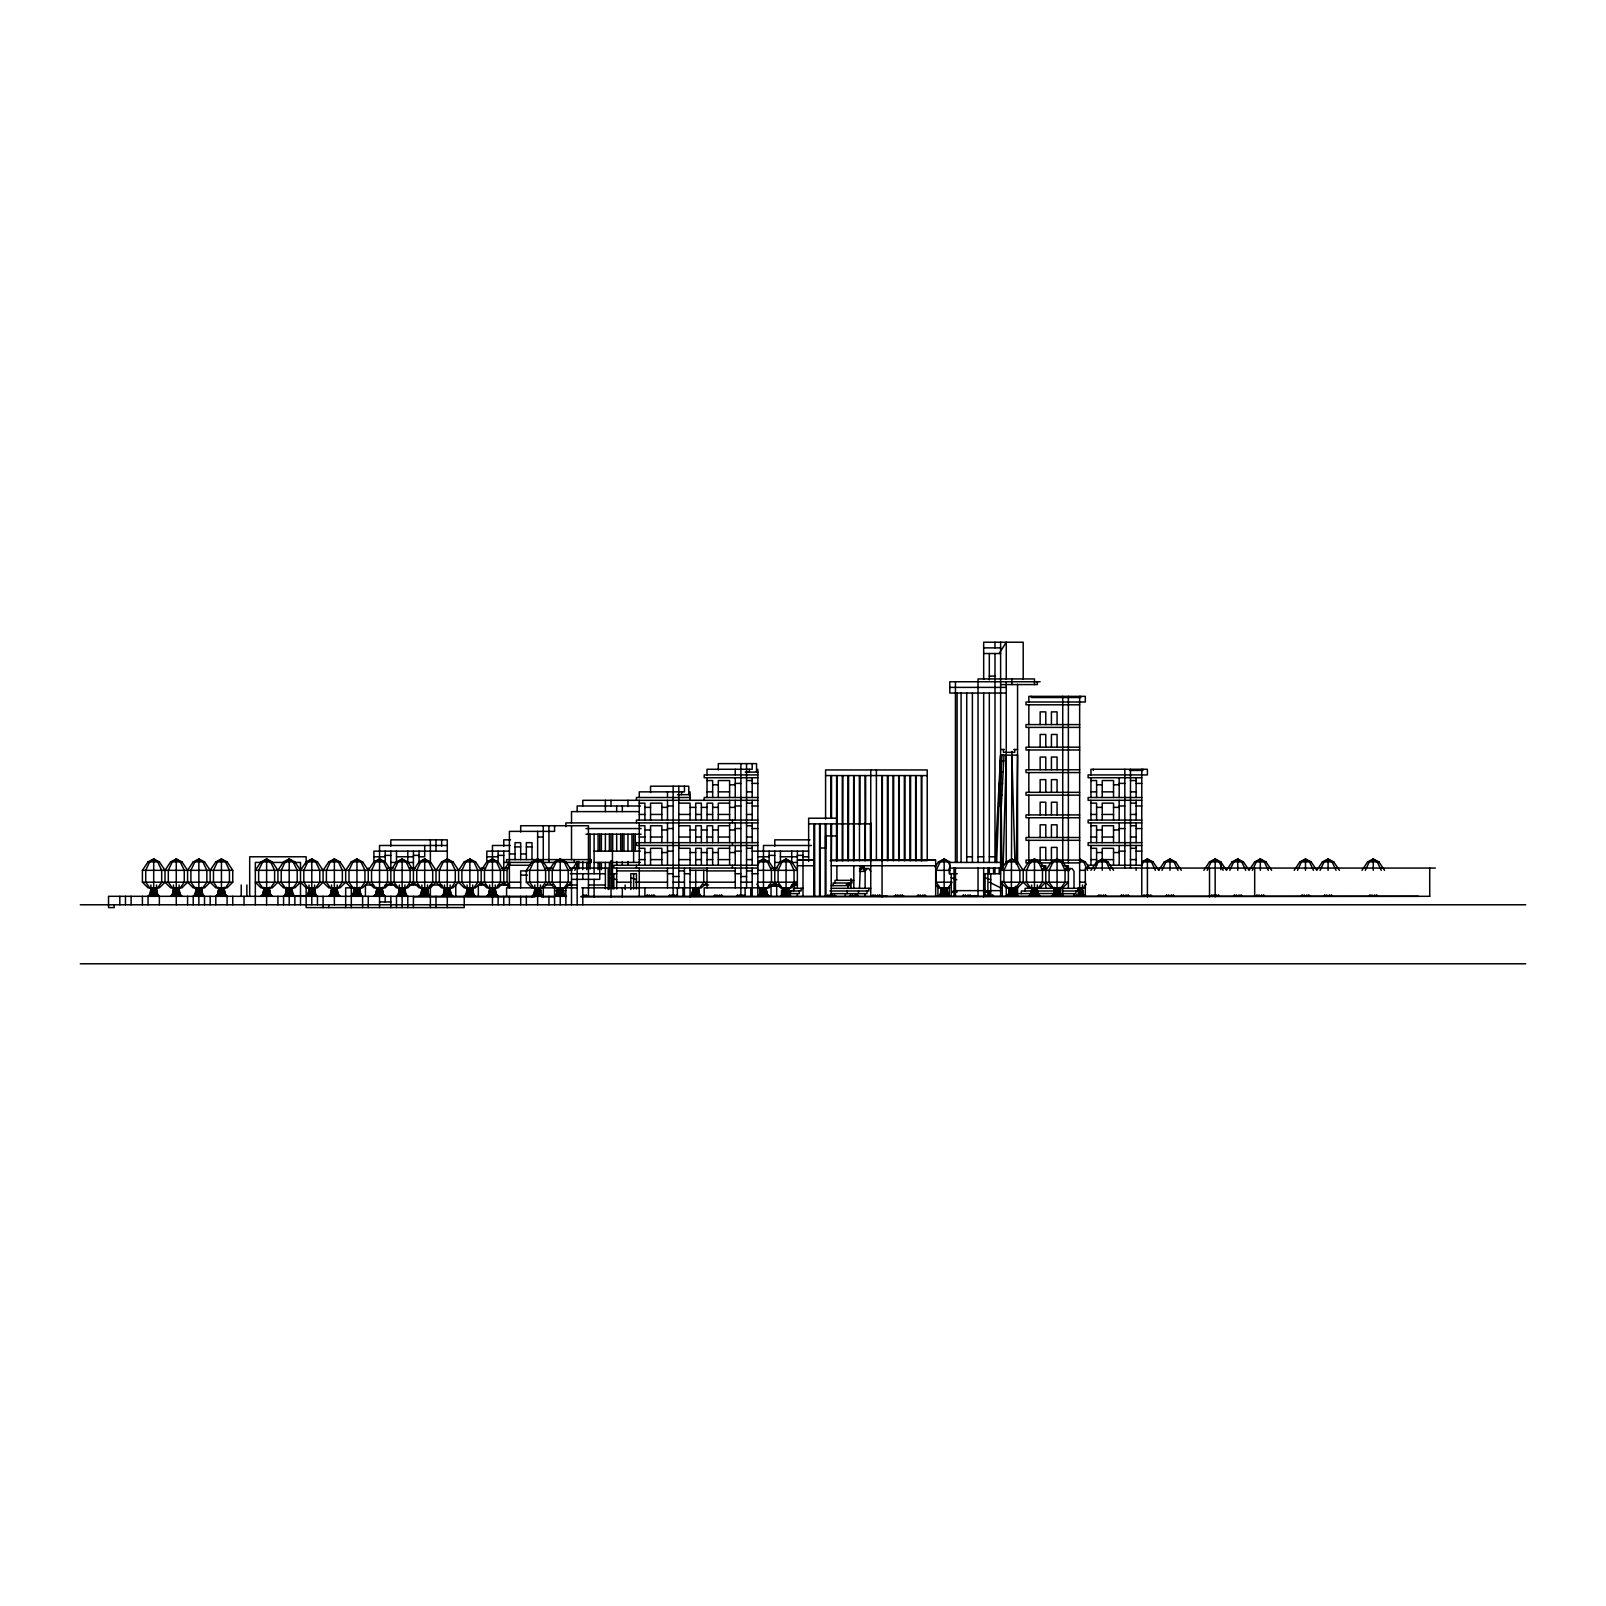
<?xml version="1.0" encoding="UTF-8"?>
<svg xmlns="http://www.w3.org/2000/svg" width="1606" height="1606" viewBox="0 0 1606 1606"><rect width="100%" height="100%" fill="white"/><g stroke="black" fill="none" stroke-linecap="round" stroke-linejoin="round"><path stroke-width="1.5" d="M1013.647 887.837L1014.149 893.478L1016.297 896.309L1012.904 887.837L1011.9 893.478L1008.307 896.309L1010.917 887.837L1011.9 893.478L1015.494 896.309L1014.309 887.837L1015.755 896.309L1016.016 886.392M1016.277 864.108L1017.562 755.141L1000.618 755.141L994.977 862.422L994.977 653.522M157.549 896.309L156.103 887.837L155.943 893.478L154.256 896.309L152.711 887.837L152.108 896.309M180.133 896.309L178.688 887.837L178.527 893.478L176.841 896.309L175.295 887.837L174.693 896.309M202.717 896.309L201.272 887.837L201.111 893.478L199.425 896.309L197.879 887.837L197.277 896.309M225.302 896.309L223.917 887.837L223.696 893.478L222.009 896.309L220.464 887.837L219.861 896.309M270.47 896.309L269.025 887.837L268.864 893.478L267.178 896.309L265.632 887.837L265.03 896.309M293.055 896.309L291.609 887.837L291.449 893.478L289.763 896.309L288.217 887.837L287.615 896.309M315.639 896.309L314.194 887.837L314.033 893.478L312.347 896.309L310.801 887.837L310.199 896.309M338.224 896.309L336.778 887.837L336.618 893.478L334.931 896.309L333.386 887.837L332.783 896.309M360.808 896.309L359.423 887.837L359.202 893.478L357.516 896.309L355.97 887.837L355.368 896.309M383.392 896.309L381.947 887.837L381.786 893.478L380.1 896.309L378.554 887.837L377.952 896.309M405.977 896.309L404.531 887.837L404.371 893.478L402.684 896.309L401.139 887.837L400.536 896.309M428.561 896.309L427.176 887.837L426.955 893.478L425.269 896.309L423.723 887.837L423.121 896.309M451.145 896.309L449.7 887.837L449.539 893.478L447.853 896.309L446.307 887.837L445.705 896.309M473.73 896.309L472.284 887.837L472.124 893.478L470.438 896.309L468.892 887.837L468.29 896.309M496.314 896.309L494.869 887.837L494.708 893.478L493.022 896.309L491.476 887.837L490.874 896.309M541.483 896.309L540.038 887.837L539.877 893.478L538.191 896.309L536.645 887.837L536.043 896.309M564.067 896.309L562.622 887.837L562.461 893.478L560.775 896.309L559.229 887.837L558.627 896.309M699.574 896.309L698.128 887.837L697.968 893.478L696.281 896.309L694.736 887.837L694.133 896.309M767.327 896.309L765.881 887.837L765.721 893.478L764.034 896.309L762.489 887.837L761.886 896.309M782.202 896.309L783.587 887.837L783.808 893.478L785.495 896.309L785.073 887.837L784.471 896.309M948.002 896.309L946.617 887.837L946.396 893.478L944.709 896.309L943.164 887.837L942.561 896.309M1010.917 887.837L1010.315 896.309M1038.339 896.309L1036.894 887.837L1036.733 893.478L1035.047 896.309L1033.501 887.837L1032.899 896.309M1060.924 896.309L1059.478 887.837L1059.318 893.478L1057.631 896.309L1056.086 887.837L1055.483 896.309M1078.068 896.309L1078.67 887.837L1085.295 887.837M782.323 888.218L782.323 896.309L786.057 893.478L787.06 887.837L788.305 893.478L788.466 887.837L789.229 893.478L788.526 887.837L788.767 893.478M1003.047 869.067L1006.259 755.141M1078.67 887.837L1079.654 893.478L1083.247 896.309L1082.063 887.837L1083.508 896.309M996.623 862.422L1000.618 755.141L1003.991 755.322L1001.321 806.192L999.333 806.092L1001.321 806.011M996.121 851.16L996.362 862.502M998.611 803.783L999.695 783.447M1000.277 772.145L1001.18 755.181M999.454 803.823L1002.003 755.221M187.581 882.196L181.94 887.837L170.637 887.837L164.996 882.196L164.996 870.332L159.355 861.86L153.694 859.029L153.694 893.478L157.288 896.309L154.698 887.837L153.694 893.478L150.101 896.309L151.948 887.837M210.165 882.196L215.806 887.837L227.108 887.837L232.75 882.196L232.75 870.332L227.108 861.86L221.447 859.029L215.806 861.86L210.165 870.332L210.165 882.196L204.504 887.837L193.222 887.837L187.581 882.196L187.581 870.332L181.94 861.86L176.279 859.029L176.279 893.478L179.872 896.309L177.282 887.837L176.279 893.478L172.685 896.309L174.532 887.837M210.165 870.332L204.504 861.86L198.863 859.029L198.863 893.478L202.456 896.309L199.867 887.837L198.863 893.478L195.27 896.309L197.116 887.837M217.452 887.837L213.478 882.196L213.478 870.332L217.452 861.86L221.447 859.029L221.447 893.478L225.041 896.309L222.451 887.837L221.447 893.478L217.854 896.309L219.701 887.837M510.066 863.988L507.074 870.332L255.334 870.332L260.975 861.86L266.616 859.029L266.616 893.478L270.209 896.309L267.62 887.837L266.616 893.478L263.023 896.309L264.87 887.837M323.087 882.196L328.728 887.837L340.03 887.837L345.671 882.196L345.671 870.332L340.03 861.86L334.369 859.029L328.728 861.86L323.087 870.332L323.087 882.196L317.446 887.837L306.144 887.837L300.503 882.196L294.862 887.837L283.559 887.837L277.918 882.196L277.918 870.332L283.559 861.86L289.2 859.029L289.2 893.478L292.794 896.309L290.204 887.837L289.2 893.478L285.607 896.309L287.454 887.837M323.087 870.332L317.446 861.86L311.785 859.029L311.785 893.478L315.378 896.309L312.789 887.837L311.785 893.478L308.191 896.309L310.038 887.837M338.364 887.837L342.359 882.196L342.359 870.332L338.364 861.86L334.369 859.029L334.369 893.478L337.963 896.309L335.373 887.837L334.369 893.478L330.776 896.309L332.623 887.837M390.84 870.332L385.199 861.86L379.538 859.029L373.897 861.86L368.256 870.332L362.615 861.86L356.954 859.029L356.954 893.478L360.547 896.309L357.957 887.837L356.954 893.478L353.36 896.309L355.207 887.837M447.291 845.479L379.538 845.479L379.538 893.478L383.131 896.309L380.542 887.837L379.538 893.478L375.945 896.309L377.791 887.837M420.852 896.309L422.237 887.837L422.458 893.478L424.145 896.309L424.707 893.478L424.707 859.029L419.066 861.86L413.425 870.332L407.783 861.86L402.122 859.029L402.122 893.478L405.716 896.309L403.126 887.837L402.122 893.478L398.529 896.309L400.376 887.837M424.707 893.478L428.3 896.309L425.71 887.837L424.707 893.478L421.113 896.309L422.96 887.837M390.84 846.201L390.84 839.838L447.291 839.838L447.291 893.478L450.884 896.309L448.295 887.837L447.291 893.478L443.698 896.309L445.545 887.837M481.178 870.332L475.537 861.86L469.875 859.029L469.875 893.478L473.469 896.309L470.879 887.837L469.875 893.478L466.282 896.309L468.129 887.837M510.347 845.479L492.46 845.479L492.46 893.478L496.053 896.309L493.464 887.837L492.46 893.478L488.866 896.309L490.713 887.837M537.629 831.366L537.629 893.478L541.222 896.309L538.632 887.837L537.629 893.478L534.035 896.309L535.882 887.837M577.156 861.86L571.515 870.332L565.854 861.86L560.213 859.029L560.213 893.478L563.806 896.309L561.217 887.837L560.213 893.478L556.62 896.309L558.466 887.837M695.719 870.332L695.719 893.478L699.313 896.309L696.723 887.837L695.719 893.478L692.126 896.309L693.973 887.837M811.472 845.479L763.472 845.479L763.472 893.478L767.066 896.309L764.476 887.837L763.472 893.478L759.879 896.309L761.726 887.837M782.463 896.309L784.31 887.837M940.152 887.837L936.178 882.196L936.178 870.332L940.152 861.86L944.147 859.029L944.147 893.478L947.741 896.309L945.151 887.837L944.147 893.478L940.554 896.309L942.401 887.837M1008.046 896.309L1010.154 887.837M1041.069 865.734L1045.787 865.734L1045.787 882.196L1040.146 887.837L1028.844 887.837L1023.203 882.196L1023.203 870.332L1028.844 861.86L1034.485 859.029L1034.485 893.478L1038.078 896.309L1035.489 887.837L1034.485 893.478L1030.891 896.309L1032.738 887.837M1051.428 860.093L1051.428 847.386L1057.069 847.386L1057.069 893.478L1060.663 896.309L1058.073 887.837L1057.069 893.478L1053.476 896.309L1055.323 887.837M152.711 887.837L149.298 896.309L151.225 887.837L151.446 893.478L153.132 896.309L153.694 893.478M175.295 887.837L171.882 896.309L173.809 887.837L174.03 893.478L175.716 896.309L176.279 893.478M195.009 896.309L196.394 887.837L196.615 893.478L198.301 896.309L198.863 893.478M217.593 896.309L218.978 887.837L219.199 893.478L220.885 896.309L221.447 893.478M262.762 896.309L264.147 887.837L264.368 893.478L266.054 896.309L266.616 893.478M285.346 896.309L286.731 887.837L286.952 893.478L288.638 896.309L289.2 893.478M307.93 896.309L309.316 887.837L309.536 893.478L311.223 896.309L311.785 893.478M330.515 896.309L331.9 887.837L332.121 893.478L333.807 896.309L334.369 893.478M353.099 896.309L354.484 887.837L354.705 893.478L356.391 896.309L356.954 893.478M375.684 896.309L377.069 887.837L377.29 893.478L378.976 896.309L379.538 893.478M398.268 896.309L399.653 887.837L399.874 893.478L401.56 896.309L402.122 893.478M443.437 896.309L444.822 887.837L445.043 893.478L446.729 896.309L447.291 893.478M466.021 896.309L467.406 887.837L467.627 893.478L469.313 896.309L469.875 893.478M488.605 896.309L489.991 887.837L490.211 893.478L491.898 896.309L492.46 893.478M536.645 887.837L533.232 896.309L535.159 887.837L535.38 893.478L537.066 896.309L537.629 893.478M556.359 896.309L557.744 887.837L557.965 893.478L559.651 896.309L560.213 893.478M691.865 896.309L693.25 887.837L693.471 893.478L695.157 896.309L695.719 893.478M759.618 896.309L761.003 887.837L761.224 893.478L762.91 896.309L763.472 893.478M940.293 896.309L941.678 887.837L941.899 893.478L943.585 896.309L944.147 893.478M148.053 896.309L150.522 893.478L151.285 887.837L150.522 894.883L148.053 896.309L148.053 904.78M173.107 893.478L173.87 887.837L173.107 894.883L170.637 896.309L173.107 893.478L179.45 893.478L181.94 896.309L178.527 893.478L178.025 887.837M193.222 904.78L193.222 896.309L195.691 893.478L196.454 887.837L194.467 896.309L196.615 893.478L197.879 887.837M215.806 904.78L215.806 896.309L218.275 893.478L219.038 887.837L217.051 896.309L219.199 893.478L220.464 887.837M264.368 893.478L260.975 896.309L263.444 893.478L264.207 887.837L262.22 896.309L264.368 893.478L265.632 887.837M283.559 904.78L283.559 896.309L286.029 893.478L286.791 887.837L284.804 896.309L286.952 893.478L288.217 887.837M309.536 893.478L306.144 896.309L308.613 893.478L309.376 887.837L307.388 896.309L309.536 893.478L310.801 887.837M332.121 893.478L328.728 896.309L331.197 893.478L331.96 887.837L329.973 896.309L332.121 893.478L333.386 887.837M354.705 893.478L351.312 896.309L353.782 893.478L354.545 887.837L352.557 896.309L354.705 893.478L355.97 887.837M377.29 893.478L373.897 896.309L376.366 893.478L377.129 887.837L375.142 896.309L377.29 893.478L378.554 887.837M396.481 907.591L396.481 896.309L398.95 893.478L399.713 887.837L397.726 896.309L399.874 893.478L401.139 887.837M422.458 893.478L419.066 896.309L421.535 893.478L422.298 887.837L420.31 896.309L422.458 893.478L423.723 887.837M445.043 893.478L441.65 896.309L444.119 893.478L444.882 887.837L442.895 896.309L445.043 893.478L446.307 887.837M306.144 886.432L306.144 907.591L464.234 907.591L464.234 896.309L466.704 893.478L467.466 887.837L465.479 896.309L467.627 893.478L468.892 887.837M490.211 893.478L486.819 896.309L489.288 893.478L490.051 887.837L488.063 896.309L490.211 893.478L491.476 887.837M531.987 896.309L534.457 893.478L535.22 887.837L534.457 894.883L531.987 896.891M557.965 893.478L554.572 896.309L557.041 893.478L557.804 887.837L555.817 896.309L557.965 893.478L559.229 887.837M693.471 893.478L690.078 896.309L692.547 893.478L693.31 887.837L691.323 896.309L693.471 893.478L694.736 887.837M757.831 769.274L757.831 896.309L760.3 893.478L761.063 887.837L759.076 896.309L761.224 893.478L762.489 887.837M783.808 893.478L780.416 896.309L782.885 893.478L783.648 887.837L781.66 896.309L783.808 893.478L785.073 887.837M941.899 893.478L938.506 896.309L940.975 893.478L941.738 887.837L939.751 896.309L941.899 893.478L943.164 887.837M1006.259 896.309L1008.729 893.478L1009.491 887.837L1008.729 894.883L1006.259 896.309L1006.259 886.271M1081.902 893.478L1084.05 896.309L1080.657 887.837L1079.091 896.309L1078.349 894.883L1079.654 893.478L1080.216 896.309L1081.902 893.478L1081.4 887.837M648.965 896.309L649.246 894.883L649.988 896.309M671.549 896.309L671.83 894.883L672.573 896.309M716.718 896.309L716.999 894.883L717.741 896.309M739.302 896.309L739.583 894.883L740.326 896.309M829.64 896.309L829.921 894.883L830.663 895.706M852.224 896.309L852.505 894.883L853.248 896.309M874.808 896.309L875.089 894.883L875.832 896.309M897.393 896.309L897.674 894.883L898.416 895.706M919.977 896.309L920.258 894.883L921.001 896.309M965.146 896.309L965.427 894.883L966.17 896.309M987.73 896.309L988.011 894.883L988.754 896.309M1011.9 751.387L1011.338 896.309L1009.652 893.478M1034.485 893.478L1033.923 896.309L1032.236 893.478L1032.076 887.837L1030.63 896.309M1057.069 893.478L1056.507 896.309L1054.821 893.478L1054.66 887.837L1053.215 896.309M1100.652 896.309L1100.933 894.883L1101.676 896.309M1123.236 896.309L1123.517 894.883L1124.26 896.309M1145.821 896.309L1146.102 894.883L1146.845 896.309M1168.405 896.309L1168.686 894.883L1169.429 896.309M1213.574 896.309L1213.855 894.883L1214.598 896.309M1236.158 896.309L1236.439 894.883L1237.182 896.309M1258.743 896.309L1259.024 894.883L1259.766 896.309M1303.911 896.309L1304.192 894.883L1304.935 896.309M1326.496 896.309L1326.777 894.883L1327.52 896.309M1371.665 896.309L1371.946 894.883L1372.688 896.309M1032.236 893.478L1030.088 896.309L1033.501 887.837M1054.821 893.478L1052.673 896.309L1056.086 887.837M859.471 888.319L860.394 865.734L861.338 868.565L859.471 871.375L865.112 871.375L866.999 868.565M1043.9 868.565L1044.844 865.734L1044.844 869.97L1042.956 868.565M574.828 870.332L577.819 863.988M757.49 866.096L759.477 861.86L763.472 859.029L769.133 861.86L774.775 870.332L780.416 861.86L786.057 859.029L791.718 861.86L797.359 870.332L757.49 870.332M1094.268 870.332L1098.243 861.86L1102.238 859.029L1107.899 861.86L1113.54 870.332M1141.424 866.096L1143.412 861.86L1147.407 859.029L1153.048 861.86L1158.709 870.332M1162.021 870.332L1165.996 861.86L1169.991 859.029L1175.652 861.86L1181.293 870.332M1207.19 870.332L1211.165 861.86L1215.16 859.029L1220.801 861.86L1226.462 870.332L1232.103 861.86L1237.744 859.029L1243.385 861.86L1249.046 870.332L1254.688 861.86L1260.329 859.029L1265.97 861.86L1271.631 870.332M1229.774 870.332L1233.749 861.86L1237.744 859.029L1241.739 861.86L1245.734 870.332M1252.359 870.332L1256.334 861.86L1260.329 859.029L1264.323 861.86L1268.318 870.332M1297.528 870.332L1301.502 861.86L1305.497 859.029L1311.138 861.86L1316.8 870.332L1322.441 861.86L1328.082 859.029M1320.112 870.332L1324.087 861.86L1328.082 859.029L1333.723 861.86L1339.384 870.332M1365.281 870.332L1369.256 861.86L1373.25 859.029L1378.892 861.86L1384.553 870.332M646.696 896.309L647.379 894.883L646.154 896.309M669.28 896.309L669.963 894.883L668.738 896.309M714.449 896.309L715.132 894.883L713.907 896.309M737.034 896.309L737.716 894.883L736.492 896.309M827.371 896.309L828.054 894.883L826.829 896.309M849.955 896.309L850.638 894.883L849.413 896.309M872.54 896.309L873.222 894.883L871.998 896.309M895.124 896.309L895.807 894.883L894.582 896.309M917.709 896.309L918.391 894.883L917.167 896.309M962.877 896.309L963.56 894.883L962.335 896.309M985.462 896.309L986.144 894.883L984.92 896.309M1075.799 896.309L1076.482 894.883L1075.257 896.309M1098.384 896.309L1099.066 894.883L1097.842 896.309M1120.968 896.309L1121.65 894.883L1120.426 896.309M1143.552 896.309L1144.235 894.883L1143.01 896.309M1166.137 896.309L1166.819 894.883L1165.595 896.309M1211.305 896.309L1211.988 894.883L1210.763 896.309M1233.89 896.309L1234.572 894.883L1233.348 896.309M1256.474 896.309L1257.157 894.883L1255.932 896.309M1301.643 896.309L1302.325 894.883L1301.101 896.309M1324.227 896.309L1324.91 894.883L1323.685 896.309M1369.396 896.309L1370.079 894.883L1368.854 896.309M583.359 896.309L584.122 894.883L584.403 896.309M651.113 896.309L651.875 894.883L652.156 896.309M673.697 896.309L674.46 894.883L674.741 896.309M718.866 896.309L719.629 894.883L719.91 896.309M741.45 896.309L742.213 894.883L742.494 896.309M854.372 896.309L855.135 894.883L855.416 896.309M876.956 896.309L877.719 894.883L878 896.309M922.125 896.309L922.888 894.883L923.169 896.309M967.294 896.309L968.057 894.883L968.338 896.309M989.878 896.309L990.641 894.883L990.922 896.309M1102.8 896.309L1103.563 894.883L1103.844 896.309M1125.384 896.309L1126.147 894.883L1126.428 896.309M1147.969 896.309L1148.732 894.883L1149.013 896.309M1170.553 896.309L1171.316 894.883L1171.597 896.309M1215.722 896.309L1216.485 894.883L1216.766 896.309M1238.306 896.309L1239.069 894.883L1239.35 896.309M1260.891 896.309L1261.654 894.883L1261.935 896.309M1306.059 896.309L1306.822 894.883L1307.103 896.309M1328.644 896.309L1329.407 894.883L1329.688 896.309M1373.813 896.309L1374.575 894.883L1374.856 896.309M999.193 653.522L1006.259 642.219L1006.259 679.278M150.522 894.883L151.446 893.478M173.107 894.883L174.03 893.478M196.615 893.478L193.222 896.309M219.199 893.478L215.806 896.309M286.952 893.478L283.559 896.309M399.874 893.478L396.481 896.309M467.627 893.478L464.234 896.309M534.457 894.883L535.38 893.478M761.224 893.478L757.831 896.309M1014.149 893.478L1012.463 896.309L1011.9 893.478M164.996 882.196L159.355 887.837L148.053 887.837L142.412 882.196L142.412 870.332L148.053 861.86L153.694 859.029L157.689 861.86L161.684 870.332L161.684 882.196L157.689 887.837M164.996 870.332L170.637 861.86L176.279 859.029L180.273 861.86L184.268 870.332L184.268 882.196L180.273 887.837M187.581 870.332L193.222 861.86L198.863 859.029L202.858 861.86L206.853 870.332L206.853 882.196L202.858 887.837M300.503 904.78L300.503 870.332L306.144 861.86L311.785 859.029L315.78 861.86L319.775 870.332L319.775 882.196L315.78 887.837M345.671 870.332L351.312 861.86L356.954 859.029L360.948 861.86L364.943 870.332L364.943 882.196L360.948 887.837M390.84 870.332L396.481 861.86L402.122 859.029L406.117 861.86L410.112 870.332L410.112 882.196L406.117 887.837M436.009 870.332L441.65 861.86L447.291 859.029M469.875 859.029L464.234 861.86L458.593 870.332L458.593 882.196L464.234 887.837L475.537 887.837L481.178 882.196L486.819 887.837L498.121 887.837L503.762 882.196L509.403 887.837L509.403 831.366L554.572 831.366L554.572 825.725M481.178 870.332L486.819 861.86L492.46 859.029L498.121 861.86L503.762 870.332L509.403 861.86M531.987 887.837L526.346 882.196L526.346 870.332L531.987 861.86L537.629 859.029L543.27 861.86L548.931 870.332L548.931 882.196L554.572 887.837M548.931 870.332L554.572 861.86L560.213 859.029L564.208 861.86L568.203 870.332L568.203 882.196L564.208 887.837M935.114 866.939L938.506 861.86L944.147 859.029L949.808 861.86L938.506 861.86M1023.203 870.332L1017.542 861.86L1011.9 859.029L1006.259 861.86L1000.618 870.332L1068.371 870.332L1062.73 861.86L1057.069 859.029L1051.428 861.86L1045.787 870.332L1040.146 861.86L1034.485 859.029L1030.49 861.86L1026.515 870.332L1026.515 882.196L1030.49 887.837M1068.371 871.375L1070.238 868.565M1090.956 870.332L1096.597 861.86L1102.238 859.029L1106.233 861.86L1110.228 870.332M1158.709 870.332L1164.35 861.86L1169.991 859.029L1173.986 861.86L1177.981 870.332M1203.878 870.332L1209.519 861.86L1215.16 859.029L1219.155 861.86L1223.15 870.332M1294.215 870.332L1299.856 861.86L1305.497 859.029L1309.492 861.86L1313.487 870.332M1361.968 870.332L1367.609 861.86L1373.25 859.029L1377.245 861.86L1381.24 870.332M225.442 887.837L229.437 882.196L229.437 870.332L225.442 861.86L221.447 859.029M270.611 887.837L274.606 882.196L274.606 870.332L270.611 861.86L266.616 859.029L262.621 861.86L258.646 870.332L258.646 882.196L262.621 887.837M293.195 887.837L297.19 882.196L297.19 870.332L293.195 861.86L289.2 859.029L285.206 861.86L281.231 870.332L281.231 882.196L285.206 887.837M383.533 887.837L387.528 882.196L387.528 870.332L383.533 861.86L379.538 859.029L375.543 861.86L371.568 870.332L371.568 882.196L375.543 887.837M428.702 887.837L432.697 882.196L432.697 870.332L428.702 861.86L424.707 859.029L430.368 861.86L436.009 870.332L436.009 882.196L441.65 887.837L452.932 887.837L458.593 882.196M451.286 887.837L455.281 882.196L455.281 870.332L451.286 861.86L447.291 859.029L443.296 861.86L439.321 870.332L439.321 882.196L443.296 887.837M473.87 887.837L477.865 882.196L477.865 870.332L473.87 861.86L469.875 859.029L465.881 861.86L461.906 870.332L461.906 882.196L465.881 887.837M496.455 887.837L500.45 882.196L500.45 870.332L496.455 861.86L492.46 859.029L488.465 861.86L484.49 870.332L484.49 882.196L488.465 887.837M541.624 887.837L545.618 882.196L545.618 870.332L541.624 861.86L537.629 859.029L533.634 861.86L529.659 870.332L529.659 882.196L533.634 887.837M699.714 887.837L703.709 882.196L703.709 870.332M767.467 887.837L771.462 882.196L771.462 870.332L767.467 861.86L763.472 859.029L757.831 861.86L769.133 861.86M790.052 887.837L794.047 882.196L794.047 870.332L790.052 861.86L786.057 859.029L782.062 861.86L778.087 870.332L778.087 882.196L782.062 887.837M948.142 887.837L952.137 882.196L936.178 882.196M1015.895 887.837L1019.89 882.196L1019.89 870.332L1015.895 861.86L1011.9 859.029L1007.906 861.86L1003.931 870.332L1003.931 882.196L1007.906 887.837M1038.48 887.837L1042.475 882.196L1042.475 870.332L1038.48 861.86L1034.485 859.029M1061.064 887.837L1065.059 882.196L1065.059 870.332L1061.064 861.86L1057.069 859.029L1053.074 861.86L1049.099 870.332L1049.099 882.196L1053.074 887.837M1083.648 887.837L1086.318 884.063M277.918 882.196L272.277 887.837L260.975 887.837L255.334 882.196L507.074 882.196L509.724 885.95M368.256 868.063L368.256 882.196L362.615 887.837L345.671 887.837L345.671 907.591M390.84 882.196L385.199 887.837L373.897 887.837L368.256 882.196M436.009 882.196L430.368 887.837L419.066 887.837L413.425 882.196L407.763 887.837L396.481 887.837L390.84 882.196M543.27 887.837L548.931 882.196M565.854 887.837L571.515 882.196L526.346 882.196M707.021 882.196L701.38 887.837L581.673 887.837M797.941 860.093L814.302 860.093L797.359 860.093M1023.203 882.196L1017.562 887.837L1006.259 887.837L1000.618 882.196L1068.371 882.196L1062.73 887.837L1051.428 887.837L1045.787 882.196M153.694 859.029L149.699 861.86L145.724 870.332L145.724 882.196L149.699 887.837M176.279 859.029L172.284 861.86L168.309 870.332L168.309 882.196L172.284 887.837M198.863 859.029L194.868 861.86L190.893 870.332L190.893 882.196L194.868 887.837M311.785 859.029L307.79 861.86L303.815 870.332L303.815 882.196L307.79 887.837M334.369 859.029L330.374 861.86L326.399 870.332L326.399 882.196L330.374 887.837M356.954 859.029L352.959 861.86L348.984 870.332L348.984 882.196L352.959 887.837M402.122 859.029L398.127 861.86L394.153 870.332L394.153 882.196L398.127 887.837M424.707 859.029L420.712 861.86L416.737 870.332L416.737 882.196L420.712 887.837M560.213 859.029L556.218 861.86L552.243 870.332L552.243 882.196L556.218 887.837M1155.397 870.332L1151.402 861.86L1147.407 859.029L1141.766 861.86L1153.048 861.86M983.675 647.88L1000.618 647.88M983.675 653.522L1000.618 653.522M989.316 676.106L994.977 676.106M1040.146 681.747L949.808 681.747L949.808 693.049L1006.259 693.049M1000.618 684.578L1037.315 684.578L1037.315 681.747M949.808 687.388L1006.259 687.388M1079.654 704.813L1026.013 704.813L1026.013 702.003L1085.315 702.003L1085.315 696.342L1028.844 696.342L1028.844 702.003M1079.654 724.587L1026.013 724.587L1026.013 727.398L1079.654 727.398M1079.654 747.171L1026.013 747.171L1026.013 749.982L1079.654 749.982M1000.618 749.5L1004.372 749.5M1013.787 749.5L1017.562 749.5M1003.71 760.802L1000.317 760.802L1003.69 760.983M1079.654 769.756L1026.013 769.756L1026.013 772.566L1079.654 772.566M1129.48 770.438L1142.95 770.438L1142.95 769.274M745.224 772.084L757.831 772.084M1003.108 772.105L999.715 772.105L1003.108 772.285M757.831 774.915L704.191 774.915L704.191 777.726L757.831 777.726M825.584 775.578L927.224 775.578M1141.766 777.726L1088.125 777.726L1088.125 774.915L1147.407 774.915L1147.407 769.274L1090.956 769.274L1090.956 774.915M707.021 780.556L712.662 780.556L712.662 797.499M746.549 780.556L752.19 780.556M1090.956 780.556L1096.597 780.556L1096.597 797.499M1130.483 780.556L1136.125 780.556M735.247 783.387L740.888 783.387M752.19 783.387L757.831 783.387M1119.181 783.387L1124.822 783.387M1136.125 783.387L1141.766 783.387M1002.505 783.407L999.133 783.407L1002.505 783.587M712.662 784.792L718.304 784.792M729.606 784.792L735.247 784.792M1096.597 784.792L1102.238 784.792M1113.54 784.792L1119.181 784.792M707.021 791.858L712.662 791.858M718.304 791.858L729.606 791.858M746.549 791.858L752.19 791.858M1090.956 791.858L1096.597 791.858M1102.238 791.858L1113.54 791.858M1130.483 791.858L1136.125 791.858M1079.654 792.34L1026.013 792.34L1026.013 795.151L1079.654 795.151M677.471 794.669L690.078 794.669M1001.923 794.709L998.53 794.709L1001.923 794.89M690.078 797.499L636.438 797.499L636.438 800.31M757.831 797.499L704.191 797.499L704.191 800.31M1141.766 797.499L1088.125 797.499L1088.125 800.31L1141.766 800.31M757.831 800.31L582.797 800.31L582.797 805.971M639.268 803.141L644.909 803.141L644.909 820.084M678.796 803.141L690.078 803.141L690.078 820.084M729.606 803.141L718.304 803.141L718.304 820.084M746.549 803.141L752.19 803.141M1090.956 803.141L1096.597 803.141L1096.597 820.084M1130.483 803.141L1136.125 803.141M640.513 805.971L577.156 805.971L577.156 811.612M667.494 805.971L673.135 805.971M735.247 805.971L740.888 805.971M752.19 805.971L757.831 805.971M1119.181 805.971L1124.822 805.971M1136.125 805.971L1141.766 805.971M644.909 807.376L650.55 807.376M661.853 807.376L667.494 807.376M690.078 807.376L695.719 807.376M701.36 807.376L707.021 807.376M712.662 807.376L718.304 807.376M729.606 807.376L735.247 807.376M1096.597 807.376L1102.238 807.376M1113.54 807.376L1119.181 807.376M639.268 811.612L571.515 811.612L571.515 822.894M639.268 814.443L644.909 814.443M650.55 814.443L661.853 814.443M678.796 814.443L690.078 814.443M695.719 814.443L701.36 814.443M707.021 814.443L712.662 814.443M718.304 814.443L729.606 814.443M746.549 814.443L752.19 814.443M1090.956 814.443L1096.597 814.443M1102.238 814.443L1113.54 814.443M1130.483 814.443L1136.125 814.443M1079.654 814.925L1026.013 814.925L1026.013 817.735L1079.654 817.735M757.831 820.084L636.438 820.084L636.438 822.894M1141.766 820.084L1088.125 820.084L1088.125 822.894L1141.766 822.894M757.831 822.894L565.854 822.894L565.854 826.668M808.641 823.878L870.753 823.878M639.268 825.725L644.909 825.725L644.909 842.668M678.796 825.725L690.078 825.725L690.078 842.668M729.606 825.725L718.304 825.725L718.304 842.668M746.549 825.725L752.19 825.725M1090.956 825.725L1096.597 825.725L1096.597 842.668M1130.483 825.725L1136.125 825.725M585.929 828.555L641.135 828.555M667.494 828.555L673.135 828.555M735.247 828.555L740.888 828.555M752.19 828.555L757.831 828.555M1119.181 828.555L1124.822 828.555M1136.125 828.555L1141.766 828.555M644.909 829.961L650.55 829.961M661.853 829.961L667.494 829.961M690.078 829.961L695.719 829.961M701.36 829.961L707.021 829.961M712.662 829.961L718.304 829.961M729.606 829.961L735.247 829.961M1096.597 829.961L1102.238 829.961M1113.54 829.961L1119.181 829.961M585.929 834.197L641.135 834.197M836.887 835.943L825.584 835.943L825.584 848.008M537.629 837.027L543.27 837.027M639.268 837.027L644.909 837.027M650.55 837.027L661.853 837.027M678.796 837.027L690.078 837.027M695.719 837.027L701.36 837.027M707.021 837.027L712.662 837.027M718.304 837.027L729.606 837.027M746.549 837.027L752.19 837.027M1090.956 837.027L1096.597 837.027M1102.238 837.027L1113.54 837.027M1130.483 837.027L1136.125 837.027M1079.654 837.509L1026.013 837.509L1026.013 840.319L1079.654 840.319M510.527 839.838L503.762 839.838L503.762 846.201M809.966 839.838L774.775 839.838L774.775 846.201M757.831 842.668L636.438 842.668L636.438 845.479L757.831 845.479M1141.766 842.668L1088.125 842.668L1088.125 845.479L1141.766 845.479M515.044 846.904L520.685 846.904M526.346 846.904L531.987 846.904M825.946 848.008L819.943 848.008L819.943 896.309M639.268 848.309L644.909 848.309L644.909 865.253M678.796 848.309L690.078 848.309L690.078 865.253M729.606 848.309L718.304 848.309L718.304 865.253M746.549 848.309L752.19 848.309M1090.956 848.309L1096.597 848.309L1096.597 863.366M1130.483 848.309L1136.125 848.309M447.291 851.14L373.897 851.14L373.897 862.422M509.403 851.14L486.819 851.14L486.819 862.422M594.1 851.14L640.392 851.14M667.494 851.14L673.135 851.14M735.247 851.14L740.888 851.14M752.19 851.14L808.641 851.14M1119.181 851.14L1124.822 851.14M1136.125 851.14L1141.766 851.14M644.909 852.545L650.55 852.545M661.853 852.545L667.494 852.545M690.078 852.545L695.719 852.545M701.36 852.545L707.021 852.545M712.662 852.545L718.304 852.545M729.606 852.545L735.247 852.545M1096.597 852.545L1102.238 852.545M1113.54 852.545L1119.181 852.545M509.403 853.95L515.044 853.95M520.685 853.95L526.346 853.95M385.199 855.376L390.84 855.376M413.425 855.376L419.066 855.376M498.121 855.376L503.762 855.376M769.133 855.376L774.775 855.376M797.359 855.376L803 855.376M373.897 856.781L385.199 856.781M396.481 856.781L413.425 856.781M419.066 856.781L424.707 856.781L424.707 845.479M486.819 856.781L498.121 856.781M757.831 856.781L769.133 856.781M780.416 856.781L797.359 856.781M803 856.781L808.641 856.781M966.732 856.781L972.393 856.781M978.034 856.781L983.675 856.781M989.316 856.781L994.977 856.781M639.268 859.611L644.909 859.611M650.55 859.611L661.853 859.611M678.796 859.611L690.078 859.611M695.719 859.611L701.36 859.611M707.021 859.611L712.662 859.611M718.304 859.611L729.606 859.611M746.549 859.611L752.19 859.611M1090.956 859.611L1096.597 859.611M1102.238 859.611L1113.54 859.611M1130.483 859.611L1136.125 859.611M831.225 860.093L935.676 860.093L935.676 896.309M1079.654 860.093L1026.013 860.093L1026.013 862.904L1030.911 862.904M830.101 860.675L935.093 860.093M148.053 861.86L159.355 861.86M170.637 861.86L181.94 861.86M193.222 861.86L204.504 861.86M215.806 861.86L227.108 861.86M260.975 861.86L272.277 861.86L277.918 870.332M283.559 861.86L294.862 861.86L300.503 870.332M306.144 861.86L317.446 861.86M328.728 861.86L340.03 861.86M351.312 861.86L362.615 861.86M373.897 861.86L385.199 861.86M396.481 861.86L407.783 861.86M419.066 861.86L430.348 861.86M441.65 861.86L452.952 861.86L458.593 870.332M464.234 861.86L475.517 861.86M486.819 861.86L498.121 861.86M531.987 861.86L543.27 861.86M554.572 861.86L565.874 861.86M780.416 861.86L791.718 861.86M1006.259 861.86L1017.562 861.86M1028.844 861.86L1040.146 861.86M1051.428 861.86L1062.73 861.86M1079.654 861.86L1085.315 861.86L1089.832 868.645M1096.597 861.86L1107.899 861.86M1164.35 861.86L1175.652 861.86M1209.519 861.86L1220.801 861.86M1232.103 861.86L1243.385 861.86M1254.688 861.86L1265.97 861.86M1299.856 861.86L1311.138 861.86M1322.441 861.86L1333.743 861.86M1367.609 861.86L1378.892 861.86M262.461 862.422L255.334 862.422L255.334 904.78M269.587 862.422L286.229 862.422M293.356 862.422L300.503 862.422L300.503 869.689M390.84 862.422L396.481 862.422L396.481 851.14M413.425 862.422L407.783 862.422L407.783 851.14M503.762 862.422L533.493 862.422M543.149 862.422L555.857 862.422M565.091 862.422L591.269 862.422L591.269 859.611L506.573 859.611L506.573 862.422M594.1 862.422L640.392 862.422M774.775 862.422L780.416 862.422L780.416 851.14M797.359 862.422L791.718 862.422L791.718 851.14M1000.618 862.422L949.808 862.422L949.808 873.724M1038.259 862.904L1052.934 862.904M1079.654 862.904L1062.73 862.904L1062.73 696.342M509.403 865.253L530.582 865.253M757.831 865.253L613.853 865.253L613.853 868.063L757.831 868.063M1096.597 865.253L1088.125 865.253L1088.125 868.063M1109.023 865.253L1141.766 865.253M797.359 865.734L814.302 865.734M831.225 865.734L935.676 865.734M1063.654 865.734L1068.371 865.734L1068.371 888.319M387.066 868.063L393.309 868.063M409.65 868.063L415.312 868.063M484.932 868.063L481.178 868.063L481.178 885.006M501.293 868.063L507.516 868.063M545.759 868.063L552.303 868.063M569.488 868.063L608.212 868.063L608.212 889.523M771 868.063L777.244 868.063M1000.618 868.063L949.226 868.063L949.226 873.724L957.276 873.724M1435.362 868.063L1085.315 868.063L1085.315 896.309L1082.825 894.883L1082.063 887.837L1082.825 893.478L1085.295 896.309M861.338 868.565L868.866 868.565L870.753 871.375M1065.541 868.565L1072.125 868.565L1074.012 871.375L1074.012 888.319M142.412 870.332L232.75 870.332M526.346 870.332L571.515 870.332L571.515 904.78M689.737 870.332L707.021 870.332M936.178 870.332L950.15 870.332M1079.654 870.332L1085.656 870.332M527.471 870.894L520.685 870.894L520.685 887.837M616.684 870.894L667.494 870.894M678.796 870.894L684.437 870.894M707.021 870.894L735.247 870.894M746.549 870.894L752.19 870.894M570.371 873.724L605.382 873.724M611.043 873.724L616.684 873.724M667.494 873.724L673.135 873.724M684.437 873.724L690.078 873.724M735.247 873.724L740.888 873.724M752.19 873.724L757.831 873.724M983.675 873.724L1000.618 873.724M520.685 875.129L527.471 875.129M673.135 876.535L678.796 876.535M740.888 876.535L746.549 876.535M611.043 877.719L616.684 879.707M630.797 877.719L636.438 879.707M951.214 877.719L956.855 879.707M985.08 877.719L990.741 879.707M571.515 879.365L599.741 879.365L599.741 862.422M853.81 880.329L835 880.329L835 882.999M142.412 882.196L232.75 882.196M509.403 882.196L520.685 882.196M616.684 882.196L630.797 882.196M635.494 882.196L667.494 882.196M673.135 882.196L684.437 882.196M689.737 882.196L735.247 882.196M740.888 882.196L752.19 882.196M757.49 882.196L797.359 882.196L791.718 887.837L780.416 887.837L774.775 882.196L769.113 887.837L704.191 887.837L704.191 896.309M1079.654 882.196L1085.656 882.196M848.169 883.32L850.999 883.32L850.999 878.683M846.282 884.324L850.999 884.324L850.999 888.319M372.833 885.006L365.425 885.006L365.425 896.309M385.199 885.006L395.417 885.006M409.65 885.006L417.821 885.006M441.911 885.006L430.368 885.006L430.368 907.591M485.755 885.006L478.347 885.006L478.347 896.309M498.121 885.006L507.998 885.006M545.598 885.006L552.524 885.006M567.741 885.006L577.156 885.006M588.438 885.006L605.382 885.006M703.488 885.006L708.627 885.006M769.133 885.006L779.01 885.006M791.356 885.006L797.359 885.006M831.225 885.649L850.056 885.649L850.056 882.999M770.097 886.191L780.456 886.191M577.156 887.837L506.573 887.837L506.573 896.309M949.788 887.837L938.506 887.837L935.676 885.006M803 888.319L793.585 888.319L793.585 890.989M831.225 888.319L870.753 888.319M1079.654 888.319L1025.09 888.319L1025.09 890.989M554.572 890.647L558.326 890.647M562.1 890.647L565.854 890.647M785.495 890.647L781.54 890.647L781.54 895.706M955.45 890.647L987.068 890.647M1000.618 890.647L989.316 890.647L989.316 896.309M830.021 890.989L868.866 890.989L868.866 888.319M1032.236 890.989L1021.316 890.989L1021.316 893.639M1036.372 890.989L1053.938 890.989M1058.956 890.989L1060.843 890.989L1060.843 888.319M1062.73 890.989L1077.787 890.989L1077.787 888.319M956.855 891.31L951.214 891.31L951.214 873.724M956.855 892.314L951.214 892.314L951.214 896.309M150.522 893.478L156.866 893.478L159.355 896.309L159.355 904.78M195.691 893.478L202.035 893.478L204.504 896.309L204.504 904.78M218.275 893.478L224.619 893.478L227.108 896.309L227.088 904.78M263.444 893.478L269.788 893.478L272.277 896.309L268.864 893.478L268.363 887.837M286.029 893.478L292.372 893.478L294.862 896.309L291.449 893.478L290.947 887.837M308.613 893.478L314.957 893.478L317.446 896.309L317.446 904.78M331.197 893.478L337.541 893.478L340.03 896.309L336.618 893.478L336.116 887.837M353.782 893.478L360.125 893.478L362.615 896.309L362.615 907.591M376.366 893.478L382.71 893.478L385.199 896.309L385.199 901.95M398.95 893.478L405.294 893.478L407.783 896.309L407.783 907.591M421.535 893.478L427.879 893.478L430.348 896.309L426.955 893.478L426.453 887.837M444.119 893.478L450.463 893.478L452.952 896.309L449.539 893.478L449.038 887.837M466.704 893.478L473.047 893.478L475.517 896.309L472.124 893.478L471.622 887.837M489.288 893.478L495.632 893.478L498.121 896.309L498.121 904.78M534.457 893.478L540.8 893.478L543.27 896.309L539.877 893.478L539.375 887.837M557.041 893.478L563.385 893.478L565.874 896.309L562.461 893.478L561.959 887.837M692.547 893.478L698.891 893.478L701.38 896.309L697.968 893.478L697.466 887.837M760.3 893.478L766.644 893.478L769.133 896.309L765.721 893.478L765.219 887.837M782.885 893.478L799.246 893.639L799.246 890.989M830.523 893.639L866.999 893.639L866.999 890.989M940.975 893.478L947.319 893.478L949.808 896.309L946.396 893.478L945.894 887.837M1008.729 893.478L1015.072 893.478L1017.562 896.309L1017.562 886.392M1017.562 893.639L1060.241 893.478L1062.73 896.309L1062.73 888.319M1061.747 893.639L1075.9 893.639L1075.9 890.989M1078.529 893.478L1082.825 893.478M306.144 895.706L294.862 895.706L294.862 904.78M566.496 896.309L108.525 896.309L108.525 907.591L114.187 907.591L114.187 904.78M581.191 896.309L1429.721 896.309M413.425 896.891L534.979 896.891M541.523 896.891L554.572 896.891M580.97 896.891L1418.419 896.309M379.538 901.95L390.84 901.95M80.3 904.78L1525.7 904.78M80.3 963.781L1525.7 963.781M1079.654 859.029L1085.315 861.86M989.316 882.196L1000.618 887.837M447.291 859.029L452.952 861.86M289.2 859.029L294.862 861.86M266.616 859.029L272.277 861.86M1062.73 896.309L1059.318 893.478L1058.816 887.837M1017.562 896.309L1015.072 894.883L1014.37 887.837L1015.072 893.478M498.121 896.309L494.708 893.478L494.206 887.837M407.783 896.309L404.371 893.478L403.869 887.837M385.199 896.309L381.786 893.478L381.284 887.837M362.615 896.309L359.202 893.478L358.7 887.837M317.446 896.309L314.033 893.478L313.531 887.837M227.108 896.309L223.696 893.478L223.194 887.837M204.504 896.309L201.111 893.478L200.609 887.837M159.355 896.309L155.943 893.478L155.441 887.837M1079.654 859.029L1083.648 861.86L1087.643 870.332M944.147 859.029L948.142 861.86L950.15 866.096M345.671 882.196L351.312 887.837L351.312 907.591M1377.647 896.309L1376.422 894.883L1377.105 896.309M1332.478 896.309L1331.254 894.883L1331.936 896.309M1309.894 896.309L1308.669 894.883L1309.352 896.309M1264.725 896.309L1263.5 894.883L1264.183 896.309M1242.141 896.309L1240.916 894.883L1241.599 896.309M1219.556 896.309L1218.332 894.883L1219.014 896.309M1174.387 896.309L1173.163 894.883L1173.845 896.309M1151.803 896.309L1150.579 894.883L1151.261 896.309M1129.219 896.309L1127.994 894.883L1128.677 896.309M1106.634 896.309L1105.41 894.883L1106.092 896.309M993.712 896.309L992.488 894.883L993.17 896.309M971.128 896.309L969.904 894.883L970.586 896.309M925.959 896.309L924.735 894.883L925.417 896.309M903.375 896.309L902.15 894.883L902.833 896.309M880.791 896.309L879.566 894.883L880.249 896.309M858.206 896.309L856.982 894.883L857.664 896.309M835.622 896.309L834.397 894.883L835.08 896.309M790.453 896.309L789.229 894.883L789.911 896.309M745.284 896.309L744.06 894.883L744.742 896.309M722.7 896.309L721.475 894.883L722.158 896.309M677.531 896.309L676.307 894.883L676.989 896.309M654.947 896.309L653.722 894.883L654.405 896.309M587.194 896.309L585.969 894.883L586.652 896.309M1059.318 893.478L1061.466 896.309L1059.478 887.837L1060.241 893.478M1036.733 893.478L1038.881 896.309L1036.733 893.478L1036.231 887.837M946.396 893.478L948.544 896.309L946.556 887.837L947.319 893.478M765.721 893.478L767.869 896.309L765.881 887.837L766.644 893.478M697.968 893.478L700.116 896.309L698.128 887.837L698.891 893.478M562.461 893.478L564.609 896.309L562.622 887.837L563.385 893.478M539.877 893.478L542.025 896.309L540.038 887.837L540.8 893.478M494.708 893.478L496.856 896.309L494.869 887.837L495.632 893.478M472.124 893.478L474.272 896.309L472.284 887.837L473.047 893.478M449.539 893.478L451.687 896.309L449.7 887.837L450.463 893.478M426.955 893.478L429.103 896.309L427.116 887.837L427.879 893.478M404.371 893.478L406.519 896.309L404.531 887.837L405.294 893.478M381.786 893.478L383.934 896.309L381.947 887.837L382.71 893.478M359.202 893.478L361.35 896.309L359.363 887.837L360.125 893.478M336.618 893.478L338.766 896.309L336.778 887.837L337.541 893.478M314.033 893.478L316.181 896.309L314.194 887.837L314.957 893.478M291.449 893.478L293.597 896.309L291.609 887.837L292.372 893.478M268.864 893.478L271.012 896.309L269.025 887.837L269.788 893.478M223.696 893.478L225.844 896.309L223.856 887.837L224.619 893.478M201.111 893.478L203.259 896.309L201.272 887.837L202.035 893.478M178.527 893.478L180.675 896.309L178.688 887.837L179.45 893.478M155.943 893.478L158.091 896.309L156.103 887.837L156.866 893.478M756.827 884.063L759.477 887.837M859.471 868.565L860.394 869.97M1336.072 870.332L1332.077 861.86L1328.082 859.029L1328.082 870.332M1081.26 896.309L1080.657 887.837M1058.675 896.309L1058.073 887.837M1036.091 896.309L1035.489 887.837M1013.506 896.309L1012.904 887.837M945.753 896.309L945.151 887.837M900.585 896.309L900.304 894.883L899.541 895.706M832.831 896.309L832.55 894.883L831.788 895.706M787.663 896.309L787.382 894.883L786.619 895.706M765.078 896.309L764.476 887.837M697.325 896.309L696.723 887.837M561.819 896.309L561.217 887.837M539.235 896.309L538.632 887.837M494.066 896.309L493.464 887.837M471.481 896.309L470.879 887.837M448.897 896.309L448.295 887.837M426.313 896.309L425.71 887.837M403.728 896.309L403.126 887.837M381.144 896.309L380.542 887.837M358.56 896.309L357.957 887.837M335.975 896.309L335.373 887.837M313.391 896.309L312.789 887.837M290.806 896.309L290.204 887.837M268.222 896.309L267.62 887.837M223.053 896.309L222.451 887.837M200.469 896.309L199.867 887.837M177.885 896.309L177.282 887.837M155.3 896.309L154.698 887.837M787.803 887.837L788.305 893.478M1011.9 755.141L1014.912 861.639M1015.614 886.392L1015.895 896.309M787.06 887.837L787.181 893.478M1001.2 804.686L1001.943 869.067M1429.721 868.063L1429.721 896.309M1373.25 859.029L1373.25 870.332M1305.497 859.029L1305.497 870.332M1260.329 859.029L1260.329 870.332M1254.688 868.063L1254.688 896.309M1237.744 859.029L1237.744 870.332M1220.821 862.422L1220.821 869.689M1215.16 859.029L1215.16 896.891M1209.519 868.063L1209.519 896.891M1169.991 859.029L1169.991 870.332M1147.407 859.029L1147.407 896.891M1141.766 769.274L1141.766 896.309M1136.125 777.726L1136.125 797.499M1136.125 800.31L1136.125 820.084M1136.125 822.894L1136.125 842.668M1136.125 845.479L1136.125 865.253M1136.125 868.063L1136.125 870.332M1130.483 769.274L1130.483 868.063M1124.822 769.274L1124.822 868.063M1119.181 777.726L1119.181 797.499M1119.181 800.31L1119.181 820.084M1119.181 822.894L1119.181 842.668M1119.181 845.479L1119.181 865.253M1113.54 797.499L1113.54 780.556L1102.238 780.556L1102.238 797.499M1113.54 820.084L1113.54 803.141L1102.238 803.141L1102.238 820.084M1113.54 842.668L1113.54 825.725L1102.238 825.725L1102.238 842.668M1113.54 865.253L1113.54 848.309L1102.238 848.309L1102.238 870.332M1093.305 769.274L1093.305 770.438M1090.956 777.726L1090.956 797.499M1090.956 800.31L1090.956 820.084M1090.956 822.894L1090.956 842.668M1090.956 845.479L1090.956 865.253M1082.484 885.006L1082.484 896.309M1080.838 696.342L1080.838 697.526L1031.193 697.526L1031.193 696.342M1079.654 696.342L1079.654 896.309M1074.012 893.639L1074.012 896.309M1068.371 696.342L1068.371 862.904M1059.9 887.275L1059.9 896.309M1057.069 724.587L1057.069 711.88L1051.428 711.88L1051.428 724.587M1057.069 747.171L1057.069 734.464L1051.428 734.464L1051.428 747.171M1057.069 769.756L1057.069 757.048L1051.428 757.048L1051.428 769.756M1057.069 792.34L1057.069 779.633L1051.428 779.633L1051.428 792.34M1057.069 814.925L1057.069 802.217L1051.428 802.217L1051.428 814.925M1057.069 837.509L1057.069 824.801L1051.428 824.801L1051.428 837.509M1054.259 887.275L1054.259 896.309M1045.787 724.587L1045.787 711.88L1040.146 711.88L1040.146 724.587M1045.787 747.171L1045.787 734.464L1040.146 734.464L1040.146 747.171M1045.787 769.756L1045.787 757.048L1040.146 757.048L1040.146 769.756M1045.787 792.34L1045.787 779.633L1040.146 779.633L1040.146 792.34M1045.787 814.925L1045.787 802.217L1040.146 802.217L1040.146 814.925M1045.787 837.509L1045.787 824.801L1040.146 824.801L1040.146 837.509M1045.787 860.093L1045.787 847.386L1040.146 847.386L1040.146 860.093M1045.787 883.3L1045.787 888.319M1037.315 885.006L1037.315 896.309M1034.485 684.578L1034.485 678.936L978.034 678.936L978.034 862.422M1031.674 885.006L1031.674 896.309M1028.844 704.813L1028.844 724.587M1028.844 727.398L1028.844 747.171M1028.844 749.982L1028.844 769.756M1028.844 772.566L1028.844 792.34M1028.844 795.151L1028.844 814.925M1028.844 817.735L1028.844 837.509M1028.844 840.319L1028.844 860.093M1023.203 679.278L1023.203 642.219L983.675 642.219L983.675 679.398M1017.562 684.256L1017.562 864.108M1014.731 749.5L1014.731 752.331L1003.429 752.331L1003.429 749.5M1014.731 887.275L1014.731 896.309M1011.9 678.936L1011.9 684.578M1009.09 887.275L1009.09 896.309M1006.259 681.747L1006.259 864.108M1002.264 881.252L1002.264 896.309M1000.618 642.219L1000.618 896.309M999.193 868.063L999.193 873.724M994.977 642.219L994.977 647.88M994.977 868.063L994.977 873.724M993.552 868.063L993.552 873.724M990.741 873.724L990.741 891.31L985.08 891.31L985.08 873.724M990.741 896.309L990.741 892.314L985.08 892.314L985.08 896.309M989.316 653.522L989.316 679.86M989.316 693.049L989.316 862.422M989.316 868.063L989.316 873.724M987.911 868.063L987.911 896.309M983.675 693.049L983.675 862.422M983.675 868.063L983.675 896.891M978.034 868.063L978.034 896.309M977.813 896.309L967.635 896.309M972.393 693.049L972.393 862.422M966.732 693.049L966.732 862.422M961.091 693.049L961.091 862.422M957.096 693.049L957.096 862.422M955.45 681.747L955.45 862.422M955.45 868.063L955.45 896.309M954.024 868.063L954.024 896.309M949.226 888.218L949.226 896.309M937.944 886.191L937.944 896.309M921.864 775.578L921.864 860.675M921.282 775.578L921.282 860.675M916.223 775.578L916.223 860.675M915.641 775.578L915.641 860.675M910.582 775.578L910.582 860.675M910 775.578L910 860.675M904.941 775.578L904.941 860.675M904.339 775.578L904.339 860.675M904.058 896.309L893.9 896.309M899.28 775.578L899.28 860.675M898.698 775.578L898.698 860.675M893.639 775.578L893.639 860.675M893.056 775.578L893.056 860.675M887.998 775.578L887.998 860.675M887.415 775.578L887.415 860.675M887.476 896.309L877.298 896.309M882.356 775.578L882.356 860.675M882.055 860.093L882.055 896.891M881.754 775.578L881.754 860.675M876.394 769.936L876.394 860.093L927.224 860.675L927.224 769.936L825.584 769.936L825.584 819.04M871.014 823.135L871.014 860.675M870.753 769.936L870.753 896.309M870.412 823.135L870.412 860.675M865.634 775.578L865.634 823.878M865.333 823.135L865.333 860.675L865.052 775.578M865.112 871.375L865.112 888.319M865.112 893.639L865.112 896.309M864.731 823.135L864.731 860.675M862.281 865.734L862.281 868.565M859.953 775.578L859.953 823.878M859.471 824.019L859.471 860.675M859.371 775.578L859.371 823.878M858.527 890.989L858.527 893.639M856.64 893.639L856.64 896.309M854.272 775.578L854.111 860.675M853.81 865.734L853.81 888.319M853.669 775.578L853.529 860.675M851.943 880.329L851.943 882.999L833.112 882.999L833.112 885.649M848.59 775.578L848.47 860.675M848.169 884.324L848.169 888.319M847.988 775.578L847.868 860.675M847.225 890.989L847.225 893.639M845.338 893.639L845.338 896.309M842.889 775.578L842.809 860.675M842.307 775.578L842.227 860.675M837.208 775.578L837.067 860.675M836.887 860.675L836.887 818.217L808.641 818.217L808.641 861.478M836.887 865.734L836.887 880.329M836.626 775.578L836.485 860.675M836.304 896.309L826.146 896.309M831.527 775.578L831.527 818.137M831.587 823.878L831.386 860.675M831.225 835.943L831.225 896.309M830.924 775.578L830.924 818.137M830.884 823.878L830.884 835.943M825.946 823.878L825.946 896.309M825.223 823.878L825.223 896.309M820.285 823.878L820.285 896.309M819.582 823.878L819.582 896.309M814.643 823.878L814.643 896.309M814.302 860.093L814.302 896.309M813.941 823.878L813.941 896.309M803 851.14L803 896.309M801.113 888.319L801.113 890.989L789.831 890.989L789.831 893.639M797.359 851.14L797.359 888.319M797.359 893.639L797.359 896.309M794.528 881.252L794.528 888.78M791.136 896.309L780.978 896.309M790.574 890.647L790.574 894.02M786.057 859.029L786.057 896.309M776.682 886.191L776.682 896.309M774.775 851.14L774.775 885.006M771.041 886.191L771.041 896.309M769.133 851.14L769.133 862.422M765.4 888.218L765.4 894.281M759.738 888.218L759.738 896.309M756.526 772.084L756.526 763.613L718.304 763.613L718.304 769.977M752.19 763.613L752.19 769.274L707.021 769.274L707.021 774.915M752.19 777.726L752.19 797.499M752.19 800.31L752.19 820.084M752.19 822.894L752.19 842.668M752.19 845.479L752.19 865.253M752.19 868.063L752.19 896.309M750.765 887.837L750.765 896.309M749.36 769.274L749.36 772.084M746.549 763.613L746.549 887.837M745.124 887.837L745.124 896.309M740.888 763.613L740.888 896.309M735.247 769.274L735.247 774.915M735.247 777.726L735.247 797.499M735.247 800.31L735.247 820.084M735.247 822.894L735.247 842.668M735.247 845.479L735.247 865.253M735.247 868.063L735.247 887.837M732.416 820.084L732.416 822.894M732.416 842.668L732.416 845.479M732.416 865.253L732.416 868.063M729.606 797.499L729.606 780.556L718.304 780.556L718.304 797.499M729.606 800.31L729.606 820.084M729.606 822.894L729.606 842.668M729.606 845.479L729.606 865.253M712.662 820.084L712.662 803.141L707.021 803.141L707.021 820.084M712.662 842.668L712.662 825.725L707.021 825.725L707.021 842.668M712.662 865.253L712.662 848.309L707.021 848.309L707.021 865.253M707.021 777.726L707.021 797.499M707.021 868.063L707.021 887.837M701.38 820.084L701.36 803.141L695.719 803.141L695.719 820.084M701.38 842.668L701.36 825.725L695.719 825.725L695.719 842.668M701.38 865.253L701.36 848.309L695.719 848.309L695.719 865.253M698.55 887.275L698.55 896.309M690.078 791.858L690.078 800.31M690.078 868.063L690.078 896.891M688.773 794.669L688.773 786.197L650.55 786.197L650.55 792.561M684.437 786.197L684.437 791.858L639.268 791.858L639.268 797.499M684.437 868.063L684.437 896.309M683.012 887.837L683.012 896.309M681.606 791.858L681.606 794.669M678.796 786.197L678.796 887.837M677.371 887.837L677.371 896.309M673.135 786.197L673.135 896.309M667.494 791.858L667.494 797.499M667.494 800.31L667.494 820.084M667.494 822.894L667.494 842.668M667.494 845.479L667.494 865.253M667.494 868.063L667.494 887.837M661.853 820.084L661.853 803.141L650.55 803.141L650.55 820.084M661.853 842.668L661.853 825.725L650.55 825.725L650.55 842.668M661.853 865.253L661.853 848.309L650.55 848.309L650.55 865.253M644.909 887.837L644.909 896.309M639.268 800.31L639.268 820.084M639.268 822.894L639.268 865.253M639.268 868.063L639.268 896.309M636.438 865.253L636.438 868.063M636.438 888.981L636.438 873.724L630.797 873.724L630.797 889.523M635.273 834.197L635.273 851.14M633.607 834.197L633.607 862.422M633.627 873.724L633.627 889.041M631.961 834.197L631.961 851.14M627.966 800.31L627.966 806.533M627.966 834.197L627.966 851.14M627.966 861.478L627.966 865.253M625.156 885.006L625.156 889.523M623.971 834.197L623.971 851.14M622.325 805.971L622.325 811.612M622.325 834.197L622.325 851.14M622.325 861.478L622.325 865.253M622.325 887.837L622.325 896.891M620.679 834.197L620.679 851.14M616.684 805.971L616.684 811.612M616.684 834.197L616.684 851.14M616.684 861.478L616.684 865.253M616.684 868.063L616.684 888.981M613.853 873.724L613.853 889.041M612.689 834.197L612.689 851.14M612.448 851.14L612.448 888.78M611.023 800.31L611.023 805.971M611.023 834.197L611.023 851.14M611.023 860.635L611.043 896.891M609.377 834.197L609.377 851.14M609.377 862.422L609.377 889.041M605.382 800.31L605.382 811.612M605.382 834.197L605.382 851.14M605.382 862.422L605.382 888.78M601.387 834.197L601.387 851.14M601.387 862.422L601.387 869.689M599.741 834.197L599.741 851.14M598.094 834.197L598.094 851.14M598.094 862.422L598.094 869.689M594.1 834.197L594.1 873.724M594.1 879.365L594.1 896.891M590.105 834.197L590.105 868.966M588.458 896.309L588.438 825.725L520.685 825.725L520.685 832.069M586.792 862.422L586.792 869.689M582.797 861.519L582.797 869.689M582.797 873.724L582.797 879.365M582.797 887.837L582.797 904.78M578.802 861.519L578.802 868.966M577.156 861.519L577.156 904.78M574.326 859.611L574.326 862.422M571.515 825.725L571.515 859.611M565.854 886.893L565.874 904.78M560.213 896.309L560.213 904.78M554.572 886.131L554.572 904.78M548.931 825.725L548.931 862.422M548.931 896.309L548.931 904.78M543.27 825.725L543.27 862.422M543.27 886.632L543.27 896.891M540.459 885.006L540.459 896.309M537.629 896.309L537.629 904.78M534.818 885.006L534.818 896.309M531.987 859.611L531.987 842.668L526.346 842.668L526.346 859.611M526.346 896.309L526.346 904.78M520.685 859.611L520.685 842.668L515.044 842.668L515.044 859.611M520.685 896.309L520.705 904.78M509.403 896.309L509.403 904.78M507.074 870.332L507.074 882.196M503.762 851.14L503.762 885.006M503.762 896.309L503.762 904.78M498.121 851.14L498.121 862.422M495.29 885.006L495.29 896.309M492.46 896.309L492.46 904.78M489.649 885.006L489.649 896.309M472.706 885.006L472.706 896.309M467.065 885.006L467.065 896.309M455.763 885.006L455.763 896.309M450.122 885.006L450.122 896.309M447.291 896.309L447.291 907.591M444.481 885.006L444.481 896.309M441.65 839.838L441.65 846.201M436.009 839.838L436.009 851.14M436.009 896.309L436.009 907.591M430.368 839.838L430.368 863.486M427.537 885.006L427.537 896.309M421.896 885.006L421.896 896.309M419.066 851.14L419.066 863.546M413.425 851.14L413.425 885.006M413.425 896.309L413.425 907.591M404.953 885.006L404.953 896.309M402.122 896.309L402.122 907.591M399.312 885.006L399.312 896.309M390.84 851.14L390.84 885.006M390.84 896.309L390.84 907.591M385.199 851.14L385.199 862.422M382.369 887.275L382.369 896.309M379.538 896.309L379.538 907.591M376.727 887.275L376.727 891.792M368.256 896.309L368.256 907.591M359.784 887.275L359.784 896.309M354.143 887.275L354.143 891.792M337.2 885.006L337.2 896.309M334.369 896.309L334.369 904.78M331.559 885.006L331.559 896.309M328.728 904.78L328.728 907.591M323.087 896.309L323.087 907.591M314.615 885.006L314.615 896.309M311.785 896.309L311.785 904.78M308.974 885.006L308.974 896.309M306.144 864.189L306.144 856.781L249.693 856.781L249.693 896.309M292.031 887.275L292.031 896.309M289.2 896.309L289.2 904.78M286.39 887.275L286.39 896.309M277.918 896.309L277.918 904.78M269.447 887.275L269.447 896.309M266.616 896.309L266.616 904.78M263.806 887.275L263.806 896.309M246.862 885.006L246.862 896.309M244.032 896.309L244.032 904.78M241.221 885.006L241.221 896.309M232.75 896.309L232.75 904.78M224.278 887.275L224.278 896.309M218.637 887.275L218.637 896.309M210.165 896.309L210.165 904.78M201.694 887.275L201.694 896.309M198.863 896.309L198.863 904.78M196.052 887.275L196.052 896.309M187.581 896.309L187.581 904.78M179.109 885.006L179.109 896.309M176.279 896.309L176.279 904.78M173.468 885.006L173.468 896.309M156.525 885.006L156.525 896.309M150.884 885.006L150.884 896.309M142.412 896.309L142.412 904.78M131.11 896.309L131.11 904.78M125.469 896.309L125.469 904.78M119.828 896.309L119.828 904.78M1032.076 887.837L1031.313 894.883L1028.844 896.309L1031.313 893.478L1032.076 887.837M1054.66 887.837L1053.897 894.883L1051.428 896.309L1053.897 893.478L1054.66 887.837M864.169 865.734L864.169 869.97L864.169 865.734M1067.428 865.734L1067.428 869.97L1067.428 865.734M1040.146 896.309L1037.657 894.883L1036.894 887.837L1037.657 893.478L1040.146 896.309"/></g></svg>
